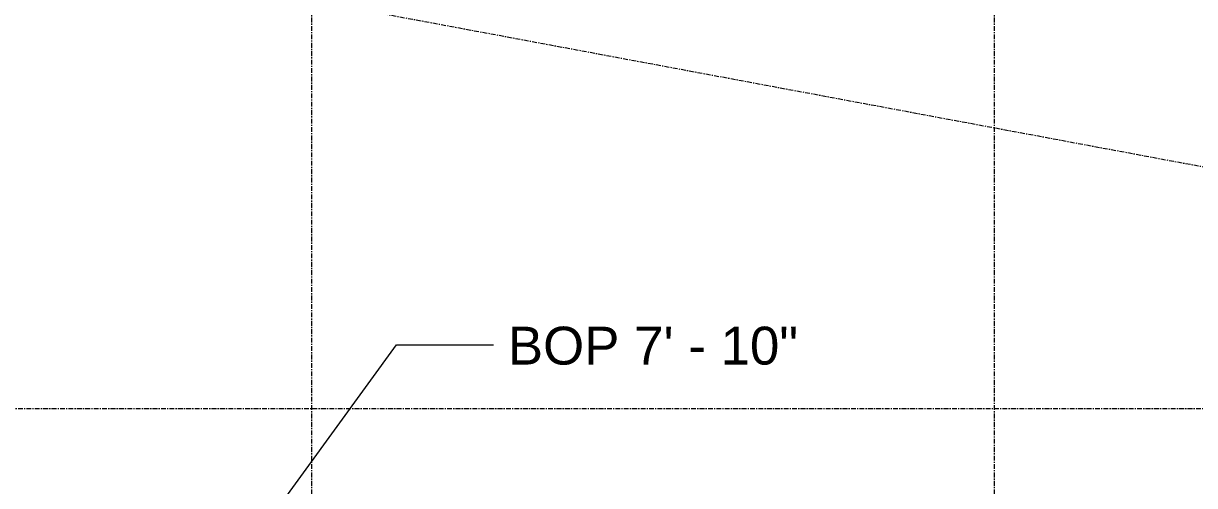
# Model space of a CAD drawing. Header units: inches. Extents: x -3679 to 241, y -496 to 1784.
# Drawn here: x -3042 to -2920.2, y 1332 to 1380 of the extents above; entities that cross this region are included whole.
import ezdxf

# ---------------------------------------------------------------- set-up
doc = ezdxf.new("R2010")
doc.units = ezdxf.units.IN
doc.header["$MEASUREMENT"] = 0
doc.linetypes.add('Grid Line', pattern=[0.875, 0.5, -0.125, 0.125, -0.125])
doc.layers.add('G-ANNO-DIMS', color=251, linetype='Continuous', lineweight=9)
doc.layers.add('S-GRID', color=8, linetype='Continuous', lineweight=9)
doc.styles.add('Arial', font='arial.ttf', dxfattribs={"height": 3.934132})

msp = doc.modelspace()

# ---------------------------------------------------------------- linework, layer by layer
at = {"layer": 'G-ANNO-DIMS'}
for p, q in [((-3020.95, 1322.16), (-3003.17, 1346.64)), ((-3003.17, 1346.64), (-2993.08, 1346.64))]:
    msp.add_line(p, q, dxfattribs=at)
at = {"layer": 'S-GRID', "linetype": 'Grid Line'}
for p, q in [((-3012, 1771.74), (-3012, -484.26)), ((-2941, 1771.74), (-2941, -484.26)), ((-3580, 1488.28), (228, 778.5)), ((-3666.39, 1340), (228, 1340))]:
    msp.add_line(p, q, dxfattribs=at)

# ---------------------------------------------------------------- texts
at = {"layer": 'G-ANNO-DIMS', "insert": (-2991.58, 1348.51), "char_height": 3.9341, "width": 35.952, "attachment_point": 1, "line_spacing_factor": 0.938532, "style": 'Arial'}
msp.add_mtext('BOP 7\' - 10"', dxfattribs=at)

doc.saveas('drawing.dxf')
